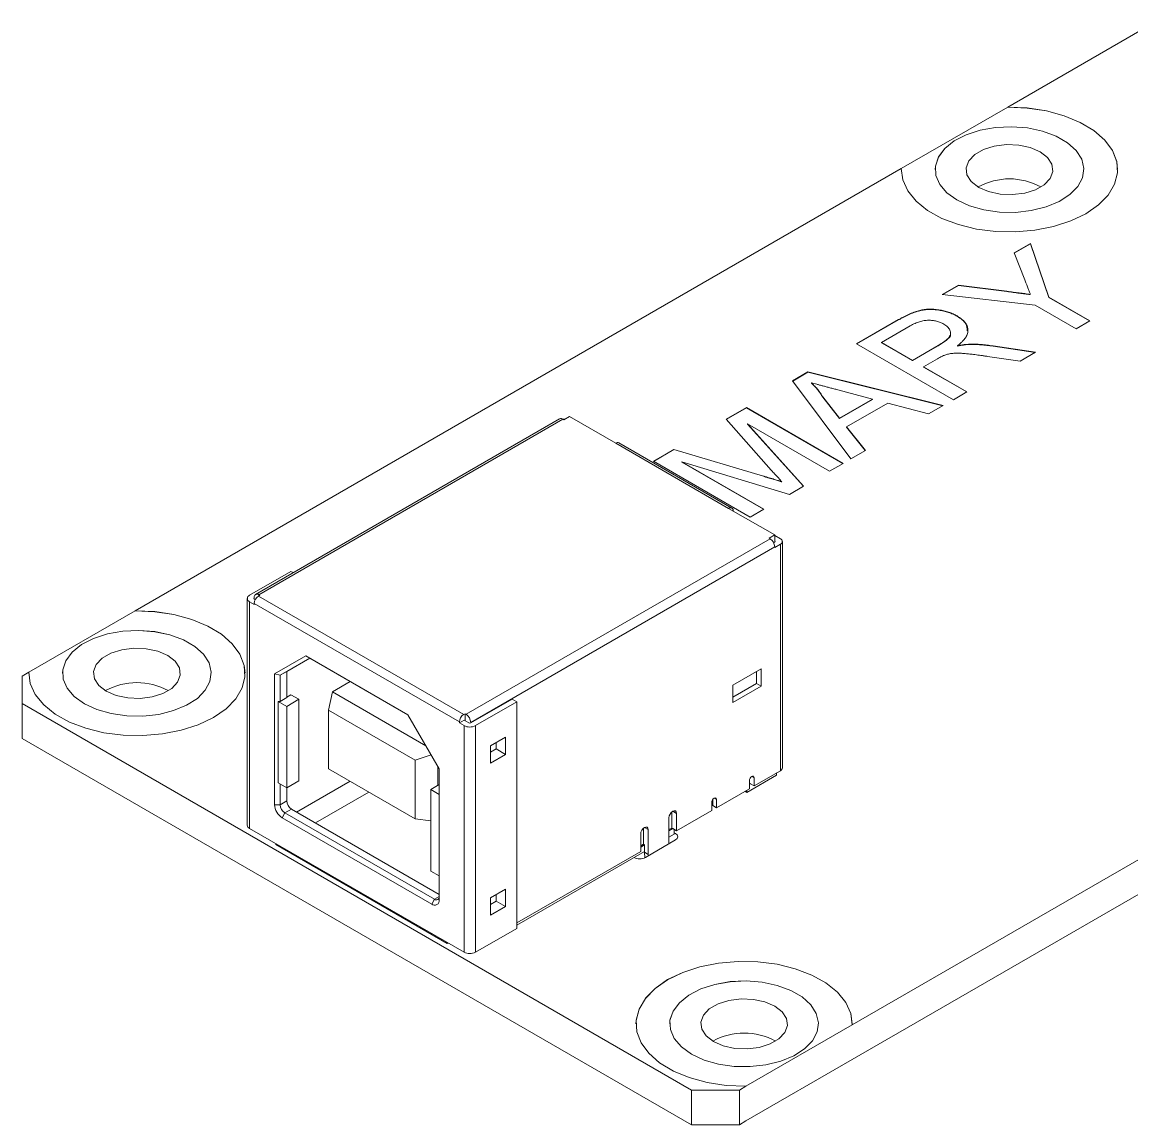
# Model space of a CAD drawing. Header units: inches. Extents: x 0.3 to 21.8, y 0.2 to 16.9.
# Drawn here: x 16.567 to 18.209, y 12.16 to 13.791 of the extents above; entities that cross this region are included whole.
import ezdxf

# ---------------------------------------------------------------- set-up
doc = ezdxf.new("R2010")
doc.units = ezdxf.units.IN
doc.header["$MEASUREMENT"] = 0

msp = doc.modelspace()

# ---------------------------------------------------------------- linework, layer by layer
at = {"color": 7, "linetype": 'Continuous', "lineweight": 0}
for p, q in [((18.2426, 13.7908), (18.025, 13.6652)), ((18.025, 13.6652), (17.8676, 13.5743)), ((18.025, 13.6652), (18.025, 13.6652)), ((17.8676, 13.5744), (16.7345, 12.9202)), ((17.8676, 13.5744), (17.8676, 13.5743)), ((17.8676, 13.5743), (17.8676, 13.5728)), ((17.8676, 13.5729), (17.8676, 13.5728)), ((17.9176, 13.5728), (17.9176, 13.5728)), ((18.1376, 13.5728), (18.1376, 13.5728)), ((18.1876, 13.5728), (18.1876, 13.5729)), ((18.0346, 13.4496), (18.0585, 13.4634)), ((18.0348, 13.4493), (18.0585, 13.463)), ((18.0585, 13.4634), (18.0859, 13.384)), ((18.0585, 13.463), (18.0585, 13.4634)), ((18.0585, 13.463), (18.0859, 13.3836)), ((18.0501, 13.4099), (18.0346, 13.4496)), ((17.9283, 13.3882), (17.9522, 13.402)), ((17.9289, 13.3882), (17.9522, 13.4016)), ((17.9522, 13.402), (18.0236, 13.3928)), ((17.9522, 13.4016), (17.9522, 13.402)), ((17.9522, 13.4016), (18.0236, 13.3924)), ((18.0236, 13.3924), (18.0236, 13.3928)), ((18.0657, 13.3724), (17.9283, 13.3882)), ((18.0584, 13.3879), (18.0584, 13.3883)), ((18.0859, 13.384), (18.1465, 13.3491)), ((18.0859, 13.3836), (18.0859, 13.384)), ((18.0859, 13.3836), (18.1461, 13.3489)), ((18.1263, 13.3374), (18.0657, 13.3724)), ((17.8016, 13.3151), (17.8637, 13.3509)), ((17.802, 13.3149), (17.8637, 13.3505)), ((17.8637, 13.3505), (17.8637, 13.3509)), ((17.9502, 13.3559), (17.9502, 13.3563)), ((18.1465, 13.3491), (18.1263, 13.3374)), ((17.8809, 13.3418), (17.8383, 13.3172)), ((17.9406, 13.3307), (17.9406, 13.3311)), ((17.9446, 13.2325), (17.8016, 13.3151)), ((17.8383, 13.3172), (17.8841, 13.2907)), ((17.8383, 13.3168), (17.8383, 13.3172)), ((17.8383, 13.3168), (17.8841, 13.2903)), ((17.8841, 13.2907), (17.9224, 13.3129)), ((17.8841, 13.2903), (17.9224, 13.3124)), ((17.9224, 13.3124), (17.9224, 13.3129)), ((17.9507, 13.3118), (17.9507, 13.3122)), ((17.9689, 13.3142), (17.9689, 13.3146)), ((18.0034, 13.312), (18.0663, 13.3028)), ((18.0034, 13.3116), (18.0034, 13.312)), ((18.0034, 13.3116), (18.0658, 13.3025)), ((17.9213, 13.2931), (17.9006, 13.2812)), ((18.0432, 13.2895), (17.9952, 13.2966)), ((18.0663, 13.3028), (18.0432, 13.2895)), ((17.8841, 13.2903), (17.8841, 13.2907)), ((17.9006, 13.2812), (17.9648, 13.2442)), ((17.9006, 13.2808), (17.9006, 13.2812)), ((17.9006, 13.2808), (17.9644, 13.244)), ((17.7068, 13.2604), (17.7296, 13.2735)), ((17.7931, 13.145), (17.7068, 13.2604)), ((17.7071, 13.2601), (17.7296, 13.2731)), ((17.7296, 13.2735), (17.9294, 13.2237)), ((17.7296, 13.2731), (17.7296, 13.2735)), ((17.7296, 13.2731), (17.9289, 13.2234)), ((17.7347, 13.257), (17.7347, 13.2574)), ((17.8251, 13.2334), (17.7736, 13.2471)), ((17.9648, 13.2442), (17.9446, 13.2325)), ((17.7514, 13.2361), (17.7514, 13.2365)), ((17.7514, 13.2365), (17.7763, 13.2052)), ((17.7514, 13.2361), (17.7763, 13.2048)), ((17.7763, 13.2052), (17.8251, 13.2334)), ((17.7763, 13.2048), (17.8251, 13.233)), ((17.8251, 13.233), (17.8251, 13.2334)), ((17.6084, 13.2035), (17.6385, 13.2209)), ((17.6086, 13.2033), (17.6385, 13.2205)), ((17.6385, 13.2209), (17.7815, 13.1383)), ((17.6385, 13.2205), (17.6385, 13.2209)), ((17.6385, 13.2205), (17.7811, 13.1381)), ((17.8477, 13.2274), (17.7867, 13.1922)), ((17.908, 13.2114), (17.8477, 13.2274)), ((17.9294, 13.2237), (17.908, 13.2114)), ((17.3623, 13.2041), (16.9127, 12.9446)), ((16.9176, 12.9441), (17.3672, 13.2036)), ((17.3672, 13.2036), (17.3686, 13.2028)), ((17.3686, 13.2036), (17.3679, 13.2032)), ((17.3686, 13.2028), (17.377, 13.2076)), ((17.4452, 13.1683), (17.377, 13.2076)), ((17.6754, 13.1283), (17.6084, 13.2035)), ((17.6403, 13.1966), (17.7231, 13.1047)), ((17.7613, 13.1267), (17.6403, 13.1966)), ((17.6403, 13.1961), (17.6403, 13.1966)), ((17.6403, 13.1961), (17.7229, 13.1045)), ((17.7763, 13.2048), (17.7763, 13.2052)), ((17.7867, 13.1922), (17.8145, 13.1574)), ((17.7867, 13.1918), (17.7867, 13.1922)), ((17.7867, 13.1918), (17.8142, 13.1573)), ((17.4452, 13.1683), (17.6122, 13.0718)), ((17.6171, 13.0723), (17.4501, 13.1687)), ((17.501, 13.1415), (17.5313, 13.159)), ((17.5013, 13.1413), (17.5313, 13.1586)), ((17.5313, 13.159), (17.6636, 13.1196)), ((17.5313, 13.1586), (17.5313, 13.159)), ((17.5313, 13.1586), (17.6636, 13.1192)), ((17.8145, 13.1574), (17.7931, 13.145)), ((17.644, 13.059), (17.501, 13.1415)), ((17.7021, 13.0925), (17.5431, 13.1405)), ((17.5431, 13.1405), (17.6641, 13.0706)), ((17.5431, 13.1401), (17.5431, 13.1405)), ((17.5431, 13.1401), (17.6638, 13.0704)), ((17.7815, 13.1383), (17.7613, 13.1267)), ((17.6636, 13.1192), (17.6636, 13.1196)), ((17.6911, 13.1108), (17.6911, 13.1112)), ((17.7231, 13.1047), (17.7021, 13.0925)), ((17.6804, 13.0325), (17.6122, 13.0718)), ((17.6641, 13.0706), (17.644, 13.059)), ((17.6721, 13.0276), (17.6804, 13.0325)), ((17.6804, 13.0325), (17.6804, 13.0236)), ((17.6888, 13.0268), (17.6804, 13.0317)), ((17.6735, 13.0268), (17.2239, 12.7673)), ((17.6804, 13.0148), (17.2308, 12.7552)), ((17.6735, 13.0268), (17.6721, 13.0276)), ((17.6804, 13.022), (17.6787, 13.021)), ((17.6804, 13.0236), (17.6804, 13.022)), ((17.6804, 13.014), (17.6888, 13.0188)), ((17.6804, 13.0148), (17.6804, 13.014)), ((17.6888, 13.0188), (17.6888, 12.6837)), ((17.6917, 12.6877), (17.6917, 13.0228)), ((16.9037, 12.9433), (16.965, 12.9786)), ((16.9684, 12.9767), (16.965, 12.9786)), ((17.7951, 12.3079), (18.9283, 12.9621)), ((16.9003, 12.9384), (16.9003, 12.6033)), ((16.9037, 12.5985), (16.9037, 12.9336)), ((16.9107, 12.9296), (16.9037, 12.9336)), ((16.9107, 12.9392), (16.9107, 12.9401)), ((16.9107, 12.9392), (16.9107, 12.9376)), ((16.9122, 12.9368), (16.9107, 12.9376)), ((16.919, 12.9433), (16.917, 12.9421)), ((17.2204, 12.7669), (16.917, 12.9421)), ((16.9176, 12.9441), (16.919, 12.9433)), ((16.7345, 12.9202), (16.5772, 12.8294)), ((16.7345, 12.9202), (16.7345, 12.9202)), ((16.9107, 12.9312), (16.9107, 12.9296)), ((17.2141, 12.756), (16.9107, 12.9312)), ((17.7951, 12.2565), (18.9283, 12.9106)), ((16.9869, 12.8536), (16.9406, 12.8269)), ((16.9928, 12.8502), (16.949, 12.8249)), ((16.9928, 12.8502), (16.9587, 12.8305)), ((17.1379, 12.7664), (16.9869, 12.8536)), ((16.9869, 12.8536), (16.9928, 12.8502)), ((17.1379, 12.7664), (16.9928, 12.8502)), ((17.6604, 12.8344), (17.6186, 12.8103)), ((17.6604, 12.8087), (17.6604, 12.8344)), ((16.5772, 12.8294), (16.5674, 12.8238)), ((16.5674, 12.8238), (16.5674, 12.783)), ((16.5772, 12.8294), (16.5771, 12.8278)), ((16.5771, 12.8279), (16.5771, 12.8278)), ((16.5772, 12.8294), (16.5772, 12.8294)), ((16.6271, 12.8278), (16.6271, 12.8278)), ((16.8471, 12.8278), (16.8471, 12.8278)), ((16.8971, 12.8278), (16.8971, 12.8279)), ((16.9406, 12.8269), (16.9406, 12.6335)), ((16.949, 12.8249), (16.9406, 12.8269)), ((16.9587, 12.8305), (16.949, 12.8249)), ((16.949, 12.8249), (16.949, 12.7862)), ((16.9587, 12.8305), (16.9587, 12.7918)), ((17.6534, 12.8127), (17.6534, 12.8304)), ((17.0262, 12.8004), (17.0527, 12.8157)), ((17.6186, 12.7926), (17.6534, 12.8127)), ((17.6186, 12.8103), (17.6186, 12.7846)), ((17.6186, 12.7846), (17.6604, 12.8087)), ((17.6534, 12.8127), (17.6604, 12.8087)), ((16.949, 12.7862), (16.9462, 12.7862)), ((16.9462, 12.7862), (16.9462, 12.6656)), ((16.9462, 12.7862), (16.9587, 12.7789)), ((16.949, 12.7862), (16.9587, 12.7918)), ((16.965, 12.7962), (16.9587, 12.7926)), ((16.9768, 12.7894), (16.9587, 12.7789)), ((16.9768, 12.7894), (16.965, 12.7962)), ((16.9768, 12.7894), (16.9768, 12.6688)), ((17.0207, 12.7734), (17.0262, 12.8004)), ((17.1644, 12.7206), (17.0262, 12.8004)), ((17.2921, 12.7898), (17.2308, 12.7544)), ((17.299, 12.7858), (17.2378, 12.7504)), ((17.2921, 12.7898), (17.299, 12.7858)), ((17.299, 12.4506), (17.299, 12.7858)), ((16.5674, 12.783), (17.5574, 12.2115)), ((16.5674, 12.783), (16.5674, 12.7315)), ((16.9587, 12.7789), (16.9587, 12.6584)), ((17.1487, 12.6994), (17.0207, 12.7734)), ((17.0207, 12.7734), (17.0207, 12.6866)), ((17.2204, 12.7669), (17.2225, 12.7681)), ((17.2225, 12.7681), (17.2239, 12.7673)), ((17.2225, 12.7576), (17.2225, 12.7681)), ((17.1842, 12.6863), (17.1379, 12.7664)), ((17.2211, 12.7584), (17.2141, 12.7544)), ((17.2141, 12.7544), (17.2141, 12.756)), ((17.2211, 12.7504), (17.2141, 12.7544)), ((17.2281, 12.7544), (17.2211, 12.7584)), ((17.2308, 12.7552), (17.2308, 12.7544)), ((17.2211, 12.7504), (17.2211, 12.4153)), ((17.2378, 12.7504), (17.2378, 12.4153)), ((16.5674, 12.7315), (17.5574, 12.1601)), ((17.2823, 12.7335), (17.2601, 12.7207)), ((17.2601, 12.7207), (17.2601, 12.695)), ((17.2684, 12.7159), (17.2684, 12.7255)), ((17.2823, 12.7078), (17.2823, 12.7335)), ((17.1722, 12.7071), (17.1487, 12.6994)), ((17.2601, 12.711), (17.2684, 12.7159)), ((17.2601, 12.695), (17.2823, 12.7078)), ((17.2684, 12.7159), (17.2823, 12.7078)), ((17.0207, 12.6866), (17.1487, 12.6127)), ((17.1487, 12.6127), (17.1487, 12.6994)), ((17.1821, 12.662), (17.1821, 12.6899)), ((17.1842, 12.4928), (17.1842, 12.6863)), ((17.639, 12.6517), (17.6832, 12.6772)), ((17.6465, 12.6753), (17.6499, 12.6733)), ((17.6888, 12.6837), (17.6499, 12.6612)), ((17.6499, 12.6733), (17.6499, 12.6612)), ((17.6832, 12.6805), (17.6832, 12.6772)), ((16.9462, 12.6656), (16.9587, 12.6584)), ((16.949, 12.664), (16.949, 12.6335)), ((16.9768, 12.6688), (16.9587, 12.6584)), ((16.9587, 12.6584), (16.9587, 12.6391)), ((17.0524, 12.6682), (16.9733, 12.6226)), ((17.1842, 12.6632), (17.1717, 12.656)), ((17.1842, 12.6487), (17.1717, 12.656)), ((17.1717, 12.5354), (17.1717, 12.656)), ((17.643, 12.6572), (17.5943, 12.6291)), ((17.6362, 12.6533), (17.639, 12.6517)), ((17.639, 12.6517), (17.639, 12.6549)), ((17.643, 12.6693), (17.643, 12.6572)), ((17.6444, 12.6645), (17.643, 12.6653)), ((17.643, 12.6637), (17.6444, 12.6645)), ((17.6444, 12.6645), (17.6499, 12.6612)), ((16.949, 12.6335), (16.9587, 12.6391)), ((17.0012, 12.6065), (17.0802, 12.6522)), ((17.5873, 12.6371), (17.5873, 12.6251)), ((17.5887, 12.6323), (17.5887, 12.6412)), ((17.5943, 12.6412), (17.5908, 12.6432)), ((17.5943, 12.6291), (17.5943, 12.6412)), ((16.9406, 12.6335), (16.949, 12.6335)), ((16.9518, 12.6142), (16.9559, 12.6214)), ((16.9559, 12.6214), (16.9657, 12.627)), ((16.9559, 12.6214), (17.1772, 12.4936)), ((16.9657, 12.627), (17.1842, 12.5009)), ((17.5282, 12.599), (17.5282, 12.6229)), ((17.5351, 12.6207), (17.5295, 12.6239)), ((17.5873, 12.6251), (17.5351, 12.595)), ((17.5351, 12.595), (17.5351, 12.6207)), ((17.5943, 12.6291), (17.5887, 12.6323)), ((16.9518, 12.6142), (17.1731, 12.4864)), ((17.1717, 12.6096), (17.1487, 12.6127)), ((17.524, 12.6142), (17.524, 12.5776)), ((17.2211, 12.4153), (16.9037, 12.5985)), ((17.4822, 12.5901), (17.4822, 12.5644)), ((17.4864, 12.5749), (17.4864, 12.5988)), ((17.4934, 12.5966), (17.4878, 12.5998)), ((17.4934, 12.5599), (17.4934, 12.5966)), ((17.524, 12.5966), (17.5282, 12.599)), ((17.524, 12.595), (17.5295, 12.5982)), ((17.5318, 12.5898), (17.524, 12.5853)), ((17.5295, 12.5982), (17.5282, 12.599)), ((17.5351, 12.595), (17.5295, 12.5982)), ((17.5318, 12.5898), (17.5318, 12.5969)), ((16.9427, 12.576), (16.9427, 12.5744)), ((17.196, 12.4281), (16.9427, 12.5744)), ((17.4822, 12.5725), (17.4864, 12.5749)), ((17.4822, 12.5708), (17.4878, 12.5741)), ((17.4878, 12.5741), (17.4864, 12.5749)), ((17.4878, 12.5644), (17.4878, 12.5741)), ((17.4892, 12.5556), (17.5337, 12.5813)), ((17.524, 12.5776), (17.5238, 12.5756)), ((17.4822, 12.5644), (17.299, 12.4587)), ((17.4878, 12.5644), (17.299, 12.4555)), ((17.4878, 12.5644), (17.4878, 12.5631)), ((17.4934, 12.5599), (17.4878, 12.5631)), ((17.4884, 12.5551), (17.4878, 12.5631)), ((17.4935, 12.5581), (17.4934, 12.5599)), ((17.1842, 12.5282), (17.1717, 12.5354)), ((17.2823, 12.5085), (17.2601, 12.4956)), ((17.2823, 12.4828), (17.2823, 12.5085)), ((17.1731, 12.4864), (17.1772, 12.4936)), ((17.1772, 12.4936), (17.1842, 12.4977)), ((17.2601, 12.4956), (17.2601, 12.4699)), ((17.2601, 12.486), (17.2684, 12.4908)), ((17.2684, 12.4908), (17.2684, 12.5005)), ((17.2684, 12.4908), (17.2823, 12.4828)), ((17.2601, 12.4699), (17.2823, 12.4828)), ((17.2378, 12.4153), (17.299, 12.4506)), ((17.196, 12.4297), (17.196, 12.4281)), ((17.1974, 12.4289), (17.196, 12.4281)), ((17.4752, 12.3095), (17.4752, 12.3094)), ((17.5252, 12.3094), (17.5252, 12.3094)), ((17.7452, 12.3094), (17.7452, 12.3094)), ((17.7952, 12.3094), (17.7952, 12.3095)), ((17.6378, 12.2171), (17.7951, 12.3079)), ((17.7951, 12.3079), (17.7951, 12.3079)), ((17.7951, 12.2565), (17.6378, 12.1657)), ((17.7951, 12.2565), (17.7951, 12.2565)), ((17.5574, 12.2115), (17.6281, 12.2115)), ((17.5574, 12.1601), (17.5574, 12.2115)), ((17.6281, 12.2115), (17.6378, 12.2171)), ((17.6281, 12.2115), (17.6281, 12.1601)), ((17.6378, 12.2171), (17.6378, 12.2171)), ((17.6281, 12.1601), (17.6378, 12.1657)), ((17.6378, 12.1657), (17.6378, 12.1657)), ((17.6281, 12.1601), (17.5574, 12.1601))]:
    msp.add_line(p, q, dxfattribs=at)
at = {"color": 7, "linetype": 'Continuous', "lineweight": 0, "flags": 128}
for points in [[(17.8676, 13.5744), (17.8698, 13.5576), (17.8772, 13.5413), (17.8896, 13.5261), (17.9066, 13.5124), (17.9277, 13.5007), (17.952, 13.4915), (17.9788, 13.4849), (18.0073, 13.4812), (18.0365, 13.4806), (18.0653, 13.4831), (18.0929, 13.4885), (18.1183, 13.4968), (18.1407, 13.5075), (18.1594, 13.5205), (18.1737, 13.5352), (18.1831, 13.5511), (18.1874, 13.5678), (18.1863, 13.5846), (18.18, 13.601), (18.1686, 13.6165), (18.1525, 13.6306), (18.1323, 13.6427), (18.1086, 13.6525), (18.0822, 13.6597), (18.054, 13.664), (18.025, 13.6652)], [(18.1876, 13.5728), (18.1863, 13.5845), (18.18, 13.601), (18.1686, 13.6165), (18.1525, 13.6305), (18.1323, 13.6427), (18.1086, 13.6525), (18.0822, 13.6596), (18.054, 13.6639), (18.025, 13.6652)], [(18.1376, 13.5728), (18.1376, 13.5745), (18.1344, 13.5881), (18.1262, 13.601), (18.1133, 13.6126), (18.0965, 13.6223), (18.0765, 13.6297), (18.0542, 13.6344), (18.0306, 13.6363), (18.0069, 13.6351), (17.9841, 13.6311), (17.9634, 13.6244), (17.9457, 13.6152), (17.9319, 13.604), (17.9225, 13.5914), (17.918, 13.5779), (17.9176, 13.5728)], [(17.9498, 13.5279), (17.9349, 13.5386), (17.9244, 13.5509), (17.9186, 13.5642), (17.918, 13.578), (17.9225, 13.5915), (17.9319, 13.6041), (17.9457, 13.6152), (17.9634, 13.6244), (17.9841, 13.6311), (18.0069, 13.6352), (18.0306, 13.6363), (18.0542, 13.6344), (18.0765, 13.6297), (18.0965, 13.6223), (18.1133, 13.6126), (18.1262, 13.601), (18.1344, 13.5881), (18.1376, 13.5745), (18.1356, 13.5608), (18.1287, 13.5477), (18.117, 13.5358), (18.1011, 13.5255), (18.0817, 13.5175), (18.0599, 13.5121), (18.0365, 13.5095), (18.0128, 13.5099), (17.9897, 13.5132), (17.9684, 13.5193), (17.9498, 13.5279)], [(17.9822, 13.5465), (17.9712, 13.555), (17.9648, 13.5649), (17.9635, 13.5754), (17.9674, 13.5857), (17.9762, 13.595), (17.9891, 13.6025), (18.0052, 13.6075), (18.023, 13.6098), (18.0413, 13.609), (18.0584, 13.6053), (18.073, 13.599), (18.084, 13.5906), (18.0904, 13.5807), (18.0917, 13.5701), (18.0878, 13.5598), (18.079, 13.5505), (18.0661, 13.5431), (18.0501, 13.538), (18.0322, 13.5358), (18.014, 13.5365), (17.9968, 13.5402), (17.9822, 13.5465)], [(16.5772, 12.8294), (16.5793, 12.8126), (16.5868, 12.7963), (16.5992, 12.7811), (16.6162, 12.7674), (16.6372, 12.7558), (16.6615, 12.7465), (16.6884, 12.7399), (16.7168, 12.7363), (16.746, 12.7357), (16.7748, 12.7381), (16.8024, 12.7436), (16.8279, 12.7518), (16.8503, 12.7626), (16.8689, 12.7755), (16.8832, 12.7902), (16.8926, 12.8061), (16.8969, 12.8228), (16.8958, 12.8396), (16.8895, 12.856), (16.8781, 12.8715), (16.8621, 12.8856), (16.8419, 12.8977), (16.8182, 12.9075), (16.7918, 12.9147), (16.7636, 12.919), (16.7345, 12.9202)], [(16.8971, 12.8278), (16.8958, 12.8396), (16.8895, 12.856), (16.8781, 12.8715), (16.8621, 12.8855), (16.8419, 12.8977), (16.8182, 12.9075), (16.7918, 12.9147), (16.7636, 12.9189), (16.7345, 12.9202)], [(16.8471, 12.8278), (16.8471, 12.8295), (16.8439, 12.8431), (16.8357, 12.856), (16.8229, 12.8676), (16.8061, 12.8773), (16.786, 12.8847), (16.7637, 12.8894), (16.7401, 12.8913), (16.7164, 12.8902), (16.6937, 12.8861), (16.673, 12.8794), (16.6553, 12.8702), (16.6414, 12.8591), (16.632, 12.8464), (16.6275, 12.833), (16.6271, 12.8278)], [(16.6594, 12.7829), (16.6445, 12.7936), (16.6339, 12.8059), (16.6281, 12.8193), (16.6275, 12.833), (16.632, 12.8465), (16.6414, 12.8591), (16.6553, 12.8702), (16.673, 12.8794), (16.6937, 12.8862), (16.7164, 12.8902), (16.7401, 12.8913), (16.7637, 12.8895), (16.786, 12.8847), (16.8061, 12.8773), (16.8229, 12.8676), (16.8357, 12.8561), (16.8439, 12.8432), (16.8471, 12.8296), (16.8452, 12.8159), (16.8382, 12.8028), (16.8265, 12.7908), (16.8106, 12.7806), (16.7913, 12.7726), (16.7694, 12.7671), (16.7461, 12.7646), (16.7223, 12.7649), (16.6992, 12.7682), (16.6779, 12.7743), (16.6594, 12.7829)], [(16.6917, 12.8016), (16.6808, 12.81), (16.6744, 12.8199), (16.6731, 12.8304), (16.6769, 12.8408), (16.6857, 12.85), (16.6986, 12.8575), (16.7147, 12.8626), (16.7326, 12.8648), (16.7508, 12.864), (16.7679, 12.8604), (16.7826, 12.854), (16.7935, 12.8456), (16.7999, 12.8357), (16.8012, 12.8252), (16.7973, 12.8148), (16.7886, 12.8056), (16.7756, 12.7981), (16.7596, 12.7931), (16.7417, 12.7908), (16.7235, 12.7916), (16.7063, 12.7952), (16.6917, 12.8016)], [(17.6499, 12.6733), (17.6497, 12.6747), (17.6489, 12.6756), (17.6478, 12.6758), (17.6465, 12.6753), (17.6451, 12.6742), (17.644, 12.6727), (17.6433, 12.671), (17.643, 12.6693)], [(17.5943, 12.6412), (17.594, 12.6425), (17.5933, 12.6434), (17.5921, 12.6436), (17.5908, 12.6432), (17.5895, 12.6421), (17.5883, 12.6406), (17.5876, 12.6388), (17.5873, 12.6371)], [(17.5351, 12.6207), (17.5347, 12.6229), (17.5335, 12.6243), (17.5317, 12.6246), (17.5295, 12.6239), (17.5274, 12.6222), (17.5256, 12.6197), (17.5244, 12.6169), (17.524, 12.6142)], [(17.4934, 12.5966), (17.4929, 12.5988), (17.4917, 12.6002), (17.4899, 12.6005), (17.4878, 12.5998), (17.4857, 12.5981), (17.4839, 12.5956), (17.4826, 12.5928), (17.4822, 12.5901)], [(17.5337, 12.5813), (17.5363, 12.5835), (17.5372, 12.5861), (17.5363, 12.5887), (17.5337, 12.5909), (17.5318, 12.5918)], [(17.7952, 12.3094), (17.793, 12.3247), (17.7856, 12.341), (17.7731, 12.3562), (17.7561, 12.3699), (17.7351, 12.3815), (17.7108, 12.3908), (17.6839, 12.3974), (17.6555, 12.401), (17.6263, 12.4016), (17.5975, 12.3992), (17.5699, 12.3937), (17.5444, 12.3855), (17.522, 12.3747), (17.5034, 12.3618), (17.4891, 12.3471), (17.4797, 12.3312), (17.4754, 12.3145), (17.4752, 12.3094)], [(17.7951, 12.3079), (17.793, 12.3247), (17.7856, 12.341), (17.7731, 12.3562), (17.7561, 12.3699), (17.7351, 12.3816), (17.7108, 12.3909), (17.6839, 12.3974), (17.6555, 12.4011), (17.6263, 12.4017), (17.5975, 12.3992), (17.5699, 12.3938), (17.5444, 12.3855), (17.522, 12.3748), (17.5034, 12.3618), (17.4891, 12.3472), (17.4797, 12.3312), (17.4754, 12.3146), (17.4765, 12.2977), (17.4828, 12.2813), (17.4942, 12.2658), (17.5102, 12.2518), (17.5305, 12.2396), (17.5541, 12.2298), (17.5805, 12.2227), (17.6087, 12.2184), (17.6378, 12.2171)], [(17.7452, 12.3094), (17.7451, 12.3111), (17.7419, 12.3247), (17.7337, 12.3376), (17.7209, 12.3492), (17.7041, 12.3589), (17.684, 12.3663), (17.6617, 12.371), (17.6381, 12.3729), (17.6144, 12.3717), (17.5917, 12.3677), (17.571, 12.361), (17.5533, 12.3518), (17.5394, 12.3406), (17.53, 12.328), (17.5255, 12.3145), (17.5252, 12.3094)], [(17.5574, 12.2645), (17.5425, 12.2752), (17.5319, 12.2875), (17.5262, 12.3009), (17.5255, 12.3146), (17.53, 12.3281), (17.5394, 12.3407), (17.5533, 12.3518), (17.571, 12.361), (17.5917, 12.3678), (17.6144, 12.3718), (17.6381, 12.3729), (17.6617, 12.371), (17.684, 12.3663), (17.7041, 12.3589), (17.7209, 12.3492), (17.7337, 12.3376), (17.7419, 12.3248), (17.7451, 12.3111), (17.7432, 12.2975), (17.7362, 12.2843), (17.7245, 12.2724), (17.7086, 12.2622), (17.6893, 12.2541), (17.6675, 12.2487), (17.6441, 12.2461), (17.6203, 12.2465), (17.5972, 12.2498), (17.5759, 12.2559), (17.5574, 12.2645)], [(17.5897, 12.2832), (17.5788, 12.2916), (17.5724, 12.3015), (17.5711, 12.312), (17.575, 12.3223), (17.5837, 12.3316), (17.5967, 12.3391), (17.6127, 12.3441), (17.6306, 12.3464), (17.6488, 12.3456), (17.666, 12.3419), (17.6806, 12.3356), (17.6916, 12.3272), (17.6979, 12.3173), (17.6993, 12.3067), (17.6954, 12.2964), (17.6866, 12.2872), (17.6737, 12.2797), (17.6576, 12.2746), (17.6398, 12.2724), (17.6215, 12.2731), (17.6044, 12.2768), (17.5897, 12.2832)]]:
    msp.add_lwpolyline(points, dxfattribs=at)
at = {"color": 7, "linetype": 'Continuous', "lineweight": 0}
for centre, radius, start, end in [((18.0276, 13.4628), 0.0963, 61.1792, 118.8208), ((17.3644, 13.1996), 0.00495, 54.3826, 114.3074), ((17.3748, 13.1925), 0.0127, 100.9042, 118.8964), ((17.4481, 13.1642), 0.00495, 65.6928, 125.617), ((17.6149, 13.0685), 0.0043, 350.7855, 129.2031), ((17.6653, 13.0141), 0.0151, 2.6055, 57.3944), ((17.6801, 13.0228), 0.000859, 290.7845, 69.2137), ((17.6873, 13.0228), 0.0043, 290.7834, 69.2171), ((16.9056, 12.9384), 0.00516, 110.7831, 249.2165), ((16.911, 12.9384), 0.000859, 110.7841, 249.214), ((16.9149, 12.9407), 0.0043, 50.7969, 189.214), ((16.9243, 12.9306), 0.0136, 122.6062, 177.3938), ((16.7371, 12.7178), 0.0963, 61.1791, 118.8209), ((17.2277, 12.7554), 0.0136, 122.6062, 177.3938), ((17.2157, 12.7545), 0.0151, 2.6055, 57.3944), ((17.2294, 12.7571), 0.00303, 242.6109, 297.3897), ((17.2294, 12.7665), 0.0182, 242.6097, 297.3905), ((17.6867, 12.6882), 0.00495, 294.3752, 354.3048), ((16.9738, 12.6398), 0.0151, 182.6054, 237.3946), ((16.9648, 12.6346), 0.0242, 182.6055, 237.3945), ((16.9641, 12.6341), 0.0151, 182.6054, 237.3946), ((16.9062, 12.6039), 0.00594, 185.6958, 245.624), ((17.4808, 12.5717), 0.0182, 242.6097, 297.3902), ((17.1774, 12.4917), 0.00688, 230.7967, 9.2141), ((17.18, 12.497), 0.0043, 230.7966, 9.2143), ((17.2294, 12.4314), 0.0182, 242.6097, 297.3905), ((17.6352, 12.1994), 0.0963, 61.1792, 118.8208)]:
    msp.add_arc(centre, radius, start, end, dxfattribs=at)
for points, knots in [([(18.0584, 13.3883), (18.0579, 13.3898), (18.0566, 13.393), (18.0547, 13.3981), (18.0525, 13.4038), (18.0509, 13.4078), (18.0501, 13.4099)], [0, 0, 0, 0, 0.2078342, 0.4440754, 0.7078336, 1, 1, 1, 1]), ([(18.0236, 13.3928), (18.0268, 13.3924), (18.033, 13.3916), (18.042, 13.3904), (18.0504, 13.3894), (18.0558, 13.3886), (18.0584, 13.3883)], [0, 0, 0, 0, 0.27481, 0.53324, 0.77433, 1, 1, 1, 1]), ([(18.0236, 13.3924), (18.0268, 13.392), (18.033, 13.3912), (18.042, 13.39), (18.0504, 13.3889), (18.0558, 13.3882), (18.0584, 13.3879)], [0, 0, 0, 0, 0.27481, 0.53324, 0.77433, 1, 1, 1, 1]), ([(17.8637, 13.3509), (17.8651, 13.3517), (17.868, 13.3534), (17.8723, 13.3556), (17.8764, 13.3577), (17.8803, 13.3595), (17.8842, 13.3611), (17.8879, 13.3625), (17.8914, 13.3636), (17.8948, 13.3645), (17.8982, 13.3653), (17.9016, 13.3658), (17.905, 13.3662), (17.9086, 13.3664), (17.9122, 13.3664), (17.9158, 13.3662), (17.9195, 13.3659), (17.9245, 13.3652), (17.9307, 13.3641), (17.9377, 13.362), (17.9443, 13.3595), (17.9482, 13.3574), (17.9502, 13.3563)], [0, 0, 0, 0, 0.06211, 0.120208, 0.174379, 0.225435, 0.272348, 0.316377, 0.356856, 0.393964, 0.429574, 0.464666, 0.500018, 0.535463, 0.571342, 0.607886, 0.645312, 0.684166, 0.762587, 0.840503, 0.919076, 1, 1, 1, 1]), ([(17.8637, 13.3505), (17.8651, 13.3513), (17.868, 13.353), (17.8723, 13.3552), (17.8764, 13.3572), (17.8803, 13.3591), (17.8842, 13.3607), (17.8879, 13.362), (17.8914, 13.3632), (17.8948, 13.3641), (17.8982, 13.3649), (17.9016, 13.3654), (17.905, 13.3658), (17.9086, 13.366), (17.9122, 13.366), (17.9158, 13.3658), (17.9195, 13.3655), (17.9245, 13.3648), (17.9307, 13.3637), (17.9377, 13.3616), (17.9443, 13.3591), (17.9482, 13.357), (17.9502, 13.3559)], [0, 0, 0, 0, 0.06211, 0.120208, 0.174379, 0.225435, 0.272348, 0.316377, 0.356856, 0.393964, 0.429574, 0.464666, 0.500018, 0.535463, 0.571342, 0.607886, 0.645312, 0.684166, 0.762587, 0.840503, 0.919076, 1, 1, 1, 1]), ([(17.9304, 13.3444), (17.9296, 13.3449), (17.928, 13.3458), (17.9254, 13.3469), (17.9227, 13.3479), (17.9199, 13.3487), (17.917, 13.3493), (17.914, 13.3497), (17.9109, 13.35), (17.9078, 13.3501), (17.9045, 13.3499), (17.9012, 13.3495), (17.8979, 13.3488), (17.8946, 13.3479), (17.8912, 13.3468), (17.8878, 13.3453), (17.8843, 13.3437), (17.8821, 13.3425), (17.8809, 13.3418)], [0, 0, 0, 0, 0.060327, 0.118163, 0.174192, 0.228867, 0.28343, 0.337808, 0.392615, 0.44845, 0.505951, 0.565046, 0.626644, 0.692223, 0.761124, 0.835305, 0.915323, 1, 1, 1, 1]), ([(17.9224, 13.3129), (17.9243, 13.314), (17.9278, 13.3161), (17.9324, 13.3193), (17.9359, 13.3222), (17.9384, 13.3249), (17.9399, 13.3276), (17.9407, 13.3302), (17.9405, 13.3328), (17.9397, 13.3354), (17.9382, 13.3379), (17.9362, 13.3403), (17.9336, 13.3425), (17.9315, 13.3438), (17.9304, 13.3444)], [0, 0, 0, 0, 0.12888, 0.24093, 0.338097, 0.420383, 0.494333, 0.566006, 0.636727, 0.709082, 0.781886, 0.853634, 0.926159, 1, 1, 1, 1]), ([(17.9502, 13.3563), (17.9514, 13.3556), (17.9537, 13.3542), (17.9569, 13.3519), (17.9595, 13.3495), (17.9618, 13.347), (17.9635, 13.3445), (17.9649, 13.3419), (17.9658, 13.3391), (17.9663, 13.3363), (17.9663, 13.3335), (17.9657, 13.3306), (17.9646, 13.3276), (17.9629, 13.3246), (17.9607, 13.3216), (17.9579, 13.3185), (17.9545, 13.3153), (17.952, 13.3133), (17.9507, 13.3122)], [0, 0, 0, 0, 0.061411, 0.121291, 0.179218, 0.23593, 0.292206, 0.348184, 0.40443, 0.462009, 0.520315, 0.580362, 0.641803, 0.706556, 0.77386, 0.845272, 0.920158, 1, 1, 1, 1]), ([(17.9502, 13.3559), (17.9555, 13.3524), (17.9647, 13.3461), (17.9651, 13.338), (17.9652, 13.3345)], [0, 0, 0, 0, 0.570183, 1, 1, 1, 1]), ([(17.9224, 13.3124), (17.9263, 13.3149), (17.9341, 13.3197), (17.9416, 13.3266), (17.9403, 13.3303), (17.9402, 13.3306)], [0, 0, 0, 0, 0.476667, 0.948715, 1, 1, 1, 1]), ([(17.9507, 13.3122), (17.9524, 13.3126), (17.9557, 13.3132), (17.9605, 13.3139), (17.9648, 13.3144), (17.9676, 13.3145), (17.9689, 13.3146)], [0, 0, 0, 0, 0.293116, 0.557735, 0.791885, 1, 1, 1, 1]), ([(17.9507, 13.3118), (17.9524, 13.3122), (17.9557, 13.3128), (17.9605, 13.3135), (17.9648, 13.314), (17.9676, 13.3141), (17.9689, 13.3142)], [0, 0, 0, 0, 0.293116, 0.557735, 0.791885, 1, 1, 1, 1]), ([(17.9689, 13.3146), (17.9715, 13.3146), (17.977, 13.3146), (17.9855, 13.3142), (17.9943, 13.3133), (18.0003, 13.3125), (18.0034, 13.312)], [0, 0, 0, 0, 0.2295276, 0.4714659, 0.7281863, 1, 1, 1, 1]), ([(17.9689, 13.3142), (17.9715, 13.3142), (17.977, 13.3142), (17.9855, 13.3138), (17.9943, 13.3129), (18.0003, 13.3121), (18.0034, 13.3116)], [0, 0, 0, 0, 0.2295276, 0.4714659, 0.7281863, 1, 1, 1, 1]), ([(17.9319, 13.2985), (17.9312, 13.2982), (17.9296, 13.2976), (17.9272, 13.2964), (17.9243, 13.2949), (17.9223, 13.2938), (17.9213, 13.2931)], [0, 0, 0, 0, 0.177495, 0.405226, 0.678388, 1, 1, 1, 1]), ([(17.9952, 13.2966), (17.9935, 13.2968), (17.9902, 13.2973), (17.9854, 13.298), (17.9809, 13.2986), (17.9767, 13.2991), (17.9727, 13.2996), (17.969, 13.3), (17.9656, 13.3004), (17.9615, 13.3008), (17.9569, 13.3011), (17.9519, 13.3014), (17.9476, 13.3014), (17.9428, 13.301), (17.9375, 13.3002), (17.9337, 13.299), (17.9319, 13.2985)], [0, 0, 0, 0, 0.080769, 0.156518, 0.227901, 0.294266, 0.356814, 0.415214, 0.468089, 0.517188, 0.604663, 0.681493, 0.748455, 0.805278, 0.90542, 1, 1, 1, 1]), ([(17.7736, 13.2471), (17.7717, 13.2476), (17.7678, 13.2486), (17.7621, 13.2501), (17.7568, 13.2516), (17.7517, 13.2529), (17.747, 13.2541), (17.7426, 13.2553), (17.7386, 13.2564), (17.736, 13.2571), (17.7347, 13.2574)], [0, 0, 0, 0, 0.153148, 0.299433, 0.436426, 0.565671, 0.686508, 0.799269, 0.903395, 1, 1, 1, 1]), ([(17.7347, 13.2574), (17.7364, 13.2558), (17.7399, 13.2525), (17.7442, 13.2474), (17.7482, 13.242), (17.7503, 13.2384), (17.7514, 13.2365)], [0, 0, 0, 0, 0.247289, 0.496559, 0.746365, 1, 1, 1, 1]), ([(17.7347, 13.257), (17.7364, 13.2554), (17.7399, 13.2521), (17.7442, 13.247), (17.7482, 13.2416), (17.7503, 13.238), (17.7514, 13.2361)], [0, 0, 0, 0, 0.247289, 0.496559, 0.746365, 1, 1, 1, 1]), ([(17.6636, 13.1196), (17.6651, 13.1191), (17.668, 13.1182), (17.6722, 13.117), (17.676, 13.1158), (17.6796, 13.1147), (17.6829, 13.1137), (17.6859, 13.1128), (17.6886, 13.112), (17.6903, 13.1114), (17.6911, 13.1112)], [0, 0, 0, 0, 0.162526, 0.314315, 0.454978, 0.584519, 0.704567, 0.813495, 0.911681, 1, 1, 1, 1]), ([(17.6636, 13.1192), (17.6651, 13.1187), (17.668, 13.1178), (17.6722, 13.1166), (17.676, 13.1154), (17.6796, 13.1143), (17.6829, 13.1133), (17.6859, 13.1124), (17.6886, 13.1115), (17.6903, 13.111), (17.6911, 13.1108)], [0, 0, 0, 0, 0.162526, 0.314315, 0.454978, 0.584519, 0.704567, 0.813495, 0.911681, 1, 1, 1, 1]), ([(17.6911, 13.1112), (17.6906, 13.1117), (17.6896, 13.1127), (17.688, 13.1145), (17.6862, 13.1163), (17.6844, 13.1184), (17.6823, 13.1206), (17.6801, 13.123), (17.6778, 13.1256), (17.6762, 13.1274), (17.6754, 13.1283)], [0, 0, 0, 0, 0.089205, 0.189833, 0.299233, 0.419261, 0.549207, 0.689074, 0.839579, 1, 1, 1, 1])]:
    msp.add_open_spline(points, degree=3, knots=knots, dxfattribs=at)

doc.saveas('drawing.dxf')
